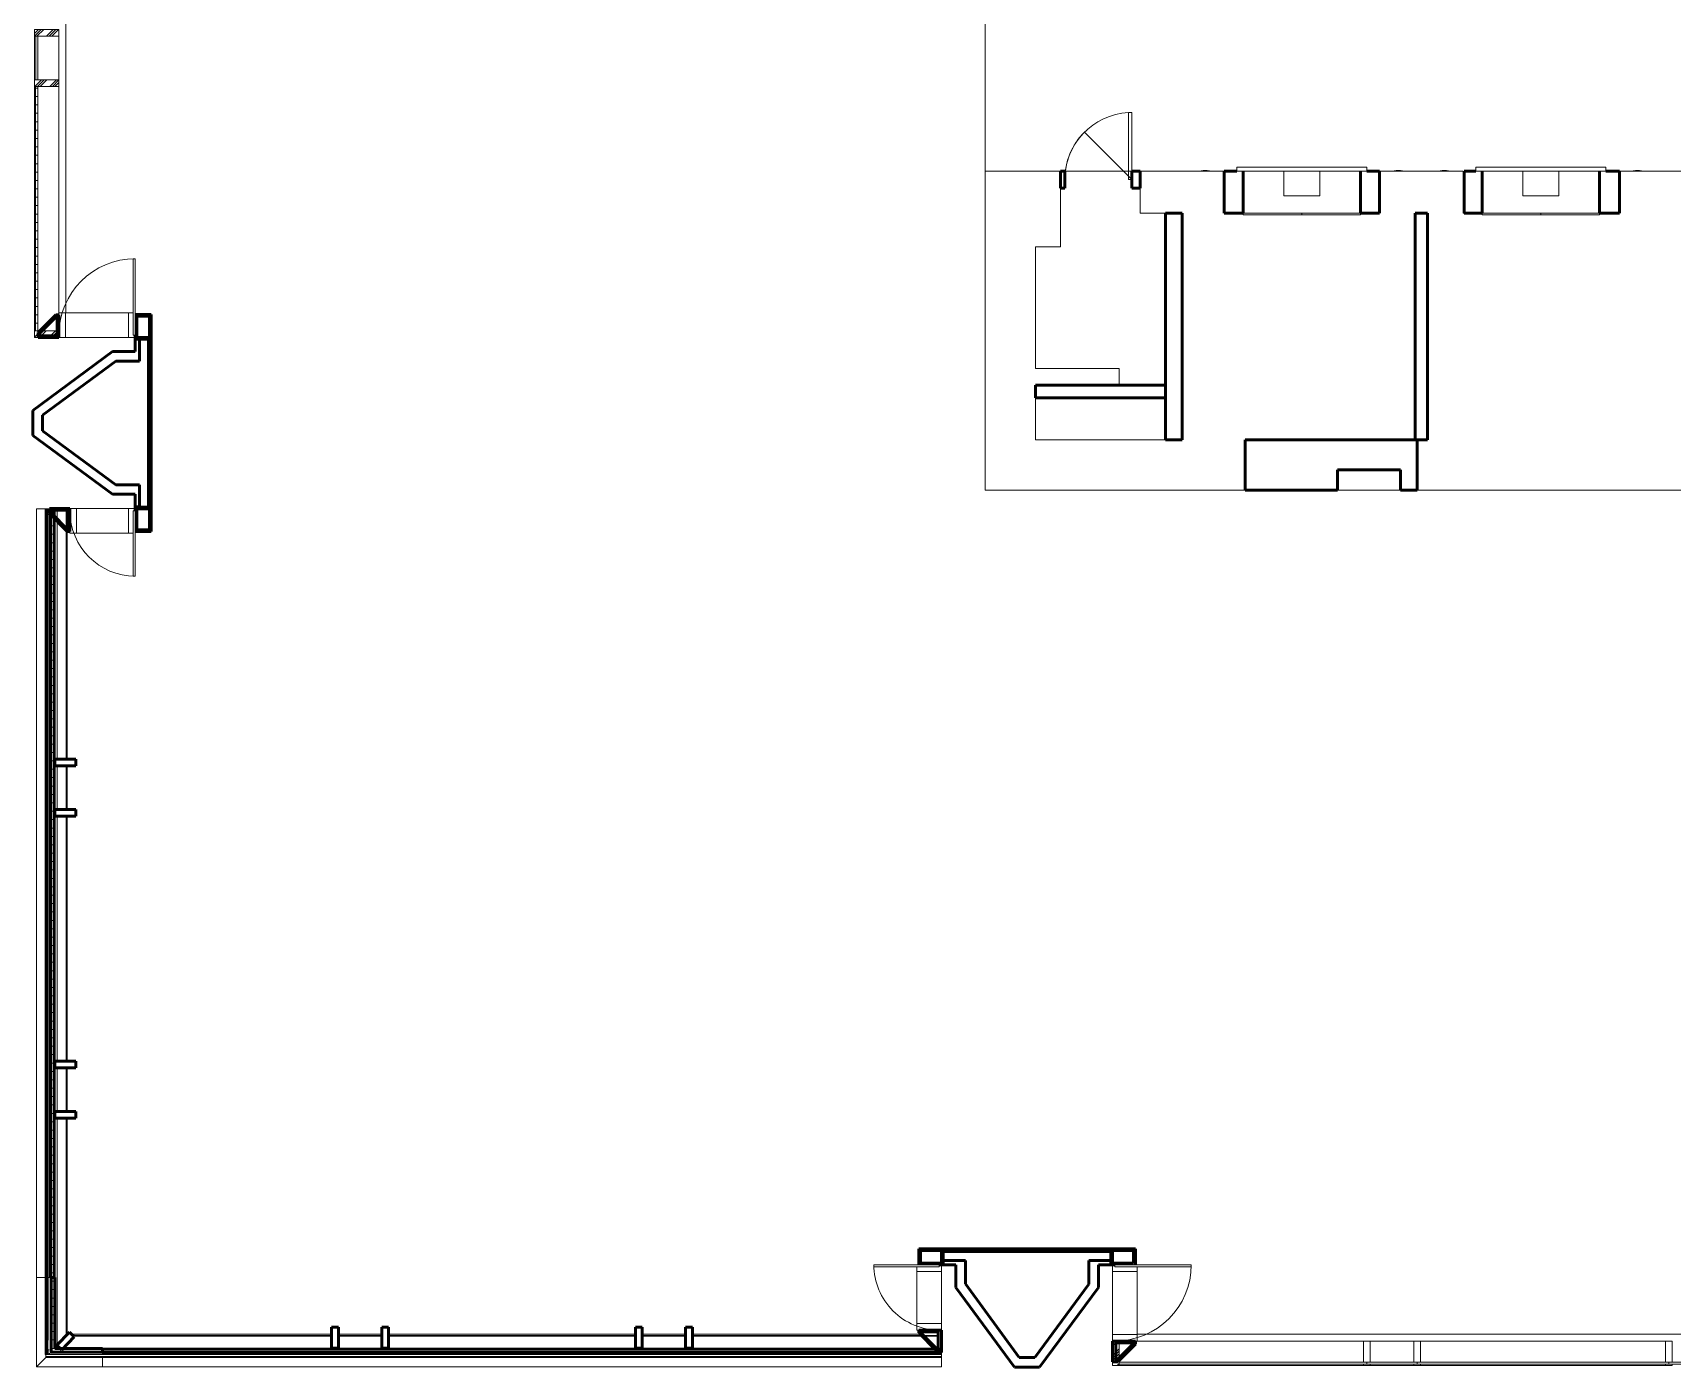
# Model space of a CAD drawing. Header units: millimetres. Extents: x 8533 to 398112, y -117646 to 105276.
# Drawn here: x 13610 to 33150, y 63276 to 79175 of the extents above; entities that cross this region are included whole.
import ezdxf

# ---------------------------------------------------------------- set-up
doc = ezdxf.new("R2010")
doc.units = ezdxf.units.MM
for name, color, linetype, lineweight in [('A-DOOR', 31, 'Continuous', 13), ('A-FLOR', 192, 'Continuous', 13), ('A-GENM', 13, 'Continuous', 13), ('A-GLAZ', 151, 'Continuous', 13), ('A-GLAZ-CURT', 52, 'Continuous', 13), ('A-GLAZ-CWMG', 51, 'Continuous', 13), ('A-WALL', 113, 'Continuous', 13), ('A-WALL-PATT', 111, 'Continuous', 13)]:
    doc.layers.add(name, color=color, linetype=linetype, lineweight=lineweight)
pattern_1 = [(0, (0, 0), (0, 100), [])]

# ---------------------------------------------------------------- blocks, each defined once
blk = doc.blocks.new('大门构件2 - 大门构件-1944663-10F_ARC_46_000_')
at = {"layer": 'A-WALL', "lineweight": 50}
for p, q in [((14880, -42770), (14830, -42770)), ((14830, -42770), (14830, -42920)), ((14880, -43035), (14880, -42770)), ((15020, -42770), (14990, -42770)), ((14990, -42770), (14990, -44770)), ((15020, -44770), (15020, -42770)), ((14560, -42920), (13610, -43620)), ((14830, -42920), (14560, -42920)), ((13725, -43678), (14598, -43035)), ((14598, -43035), (14880, -43035)), ((13610, -43620), (13610, -43920)), ((13725, -43862), (13725, -43678)), ((13610, -43920), (14560, -44620)), ((14601, -44505), (13725, -43862)), ((14881, -44505), (14601, -44505)), ((14881, -44770), (14881, -44505)), ((14560, -44620), (14831, -44620)), ((14831, -44620), (14831, -44770)), ((14831, -44770), (14881, -44770)), ((14990, -44770), (15020, -44770)), ((26460, -53610), (24460, -53610)), ((24460, -53610), (24460, -53640)), ((24460, -53640), (26460, -53640)), ((26460, -53640), (26460, -53610)), ((24725, -53750), (24460, -53750)), ((24460, -53750), (24460, -53800)), ((24460, -53800), (24610, -53800)), ((24610, -53800), (24610, -54070)), ((24725, -54029), (24725, -53750)), ((26460, -53750), (26195, -53750)), ((26195, -53750), (26195, -54033)), ((26310, -54070), (26310, -53800)), ((26310, -53800), (26460, -53800)), ((26460, -53800), (26460, -53750)), ((24610, -54070), (25310, -55020)), ((25368, -54905), (24725, -54029)), ((26195, -54033), (25552, -54905)), ((25610, -55020), (26310, -54070)), ((25552, -54905), (25368, -54905)), ((25310, -55020), (25610, -55020))]:
    blk.add_line(p, q, dxfattribs=at)
blk = doc.blocks.new('电梯门 造型 3 - 电梯门 造型 3-2034096-10F_ARC_46_000_')
at = {"layer": 'A-DOOR'}
for p, q in [((-1200, 255), (-1200, 250)), ((-1100, 255), (-1200, 255)), ((-1200, 250), (-1100, 250)), ((-1176, 257), (-1176, 255)), ((-1175, 257), (-1176, 257)), ((-1176, 257), (-1175, 257)), ((-1176, 257), (-1176, 255)), ((-1175, 257), (-1176, 257)), ((-1176, 257), (-1126, 257)), ((-1174, 258), (-1151, 258)), ((-1174, 255), (-1174, 258)), ((-1151, 258), (-1127, 258)), ((-1151, 255), (-1151, 258)), ((-1127, 258), (-1127, 255)), ((-1126, 257), (-1127, 257)), ((-1127, 257), (-1126, 257)), ((-1126, 257), (-1127, 257)), ((-1126, 255), (-1126, 257)), ((-1126, 255), (-1126, 257)), ((-1100, 250), (-1100, 255)), ((-775, 300), (775, 300)), ((-775, 300), (-775, 250)), ((775, 250), (-775, 250)), ((-215, 250), (-215, -42)), ((215, 250), (215, -42)), ((775, 250), (775, 300)), ((1200, 255), (1100, 255)), ((1100, 255), (1100, 250)), ((1100, 250), (1200, 250)), ((1126, 257), (1126, 255)), ((1126, 257), (1127, 257)), ((1127, 257), (1126, 257)), ((1126, 257), (1126, 255)), ((1126, 257), (1176, 257)), ((1127, 257), (1126, 257)), ((1127, 258), (1151, 258)), ((1127, 255), (1127, 258)), ((1151, 258), (1174, 258)), ((1151, 258), (1151, 255)), ((1174, 258), (1174, 255)), ((1175, 257), (1176, 257)), ((1176, 257), (1175, 257)), ((1176, 257), (1175, 257)), ((1176, 255), (1176, 257)), ((1176, 255), (1176, 257)), ((1200, 250), (1200, 255)), ((215, -42), (-215, -42)), ((0, -250), (-700, -250)), ((-700, -250), (-700, -270)), ((-700, -270), (0, -270)), ((700, -250), (0, -250)), ((0, -250), (0, -270)), ((0, -270), (0, -250)), ((0, -270), (700, -270)), ((700, -270), (700, -250))]:
    blk.add_line(p, q, dxfattribs=at)
blk = doc.blocks.new('防火门A-单扇1 - 单扇防火门-FM甲0822BXG-1690427-10F_ARC_46_000_')
at = {"layer": 'A-GENM'}
for p, q in [((360, 0), (360, 800)), ((360, 800), (400, 800)), ((400, 800), (400, 100)), ((400, 0), (-166, 566)), ((400, 0), (360, 0))]:
    blk.add_line(p, q, dxfattribs=at)
for start in [92.866, 135]:
    blk.add_arc((400, 0), 800, start, 180, dxfattribs=at)
blk = doc.blocks.new('G2 - G26-1945658-10F_ARC_46_000_')
at = {"layer": 'A-WALL-PATT'}
h = blk.add_hatch(dxfattribs=at)
h.set_pattern_fill('FP_1', color=256, style=0, pattern_type=2)
h.set_pattern_definition(pattern_1)
h.paths.add_polyline_path([(13848, -53950), (13865, -53950), (13865, -44791), (13822, -44791), (13822, -53950)], flags=0)
h = blk.add_hatch(dxfattribs=at)
h.set_pattern_fill('FP_1', color=256, style=0, pattern_type=2)
h.set_pattern_definition(pattern_1)
h.paths.add_polyline_path([(13828, -54842), (14439, -54842), (14439, -54799), (13968, -54799), (13955, -54812), (13941, -54799), (13871, -54799), (13871, -53950), (13828, -53950), (13828, -54827)], flags=0)
at = {"layer": 'A-WALL', "lineweight": 50}
for p, q in [((13886, -42480), (13675, -42691)), ((13695, -42699), (13900, -42494)), ((13920, -42480), (13886, -42480)), ((13900, -42494), (13900, -42730)), ((13920, -42750), (13920, -42480)), ((15020, -42479), (14830, -42479)), ((14850, -42750), (14850, -42499)), ((14850, -42499), (15000, -42499)), ((15000, -42499), (15000, -42750)), ((15020, -42770), (15020, -42479)), ((13675, -42691), (13675, -42750)), ((13675, -42750), (13920, -42750)), ((13695, -42730), (13695, -42699)), ((13900, -42730), (13695, -42730)), ((14830, -42722), (14830, -42770)), ((14830, -42770), (15020, -42770)), ((15000, -42750), (14850, -42750)), ((14052, -44790), (13808, -44790)), ((13808, -44790), (13808, -44850)), ((13808, -44850), (14019, -45061)), ((13865, -44791), (13822, -44791)), ((13822, -44791), (13822, -53950)), ((13828, -44842), (13828, -44810)), ((13828, -44810), (14032, -44810)), ((14032, -45047), (13828, -44842)), ((13865, -53950), (13865, -44791)), ((14032, -44810), (14032, -45047)), ((14052, -45061), (14052, -44790)), ((15020, -44771), (14830, -44771)), ((14830, -44771), (14830, -44818)), ((14850, -44791), (15000, -44791)), ((14850, -45042), (14850, -44791)), ((15000, -44791), (15000, -45042)), ((15020, -45062), (15020, -44771)), ((14019, -45061), (14052, -45061)), ((14830, -45062), (15020, -45062)), ((15000, -45042), (14850, -45042)), ((14123, -47774), (13874, -47774)), ((13874, -47774), (13874, -47854)), ((13874, -47854), (14123, -47854)), ((14123, -47854), (14123, -47774)), ((14123, -48374), (13874, -48374)), ((13874, -48374), (13874, -48454)), ((13874, -48454), (14123, -48454)), ((14123, -48454), (14123, -48374)), ((14123, -51374), (13874, -51374)), ((13874, -51374), (13874, -51454)), ((14123, -51454), (14123, -51374)), ((13874, -51454), (14123, -51454)), ((14123, -51974), (13874, -51974)), ((13874, -51974), (13874, -52054)), ((14123, -52054), (14123, -51974)), ((13874, -52054), (14123, -52054)), ((24460, -53610), (24169, -53610)), ((24169, -53610), (24169, -53800)), ((24189, -53780), (24189, -53630)), ((24189, -53630), (24440, -53630)), ((24440, -53630), (24440, -53780)), ((24460, -53800), (24460, -53610)), ((26751, -53610), (26460, -53610)), ((26460, -53610), (26460, -53800)), ((26480, -53780), (26480, -53630)), ((26480, -53630), (26731, -53630)), ((26731, -53630), (26731, -53780)), ((26751, -53800), (26751, -53610)), ((24440, -53780), (24189, -53780)), ((24412, -53800), (24460, -53800)), ((26460, -53800), (26508, -53800)), ((26731, -53780), (26480, -53780)), ((13822, -53950), (13865, -53950)), ((13871, -53950), (13828, -53950)), ((13828, -53950), (13828, -54842)), ((13871, -54799), (13871, -53950)), ((14047, -54603), (13898, -54756)), ((13955, -54812), (14104, -54659)), ((14104, -54659), (14047, -54603)), ((17252, -54543), (17172, -54543)), ((17172, -54543), (17172, -54792)), ((17252, -54792), (17252, -54543)), ((17851, -54543), (17771, -54543)), ((17771, -54543), (17771, -54792)), ((17851, -54792), (17851, -54543)), ((20872, -54543), (20792, -54543)), ((20792, -54543), (20792, -54792)), ((20872, -54792), (20872, -54543)), ((21471, -54543), (21391, -54543)), ((21391, -54543), (21391, -54792)), ((21471, -54792), (21471, -54543)), ((24440, -54578), (24169, -54578)), ((24169, -54578), (24169, -54612)), ((24169, -54612), (24379, -54823)), ((24387, -54803), (24183, -54598)), ((24183, -54598), (24400, -54598)), ((24400, -54598), (24400, -54803)), ((24440, -54823), (24440, -54578)), ((13828, -54842), (14439, -54842)), ((14439, -54799), (13871, -54799)), ((13898, -54756), (13955, -54812)), ((14439, -54842), (14439, -54799)), ((14439, -54804), (14439, -54847)), ((24440, -54804), (14439, -54804)), ((14439, -54847), (24440, -54847)), ((17172, -54792), (17252, -54792)), ((17771, -54792), (17851, -54792)), ((20792, -54792), (20872, -54792)), ((21391, -54792), (21471, -54792)), ((24379, -54823), (24440, -54823)), ((24400, -54803), (24387, -54803)), ((24440, -54847), (24440, -54804)), ((26751, -54712), (26480, -54712)), ((26480, -54712), (26480, -54957)), ((26520, -54937), (26520, -54732)), ((26520, -54732), (26737, -54732)), ((26737, -54732), (26532, -54937)), ((26541, -54957), (26751, -54747)), ((26751, -54747), (26751, -54712)), ((26480, -54957), (26541, -54957)), ((26532, -54937), (26520, -54937))]:
    blk.add_line(p, q, dxfattribs=at)
at = {"layer": 'A-WALL'}
for p, q in [((13654, -53950), (13654, -44791)), ((13654, -44791), (13757, -44791)), ((13757, -44791), (13763, -44791)), ((13757, -44791), (13757, -54871)), ((13763, -44791), (13764, -44791)), ((13763, -44791), (13763, -54871)), ((13764, -44791), (13770, -44791)), ((13764, -44791), (13764, -54693)), ((13770, -44791), (13783, -44791)), ((13770, -54871), (13770, -44791)), ((13782, -44791), (13782, -54871)), ((13782, -44791), (13783, -44791)), ((13783, -44791), (13786, -44791)), ((13783, -44791), (13783, -54871)), ((13786, -44791), (13790, -44791)), ((13786, -44791), (13786, -54871)), ((13790, -44791), (13795, -44791)), ((13790, -44791), (13790, -54871)), ((13795, -44791), (13795, -54697)), ((13795, -44791), (13808, -44791)), ((13902, -44916), (13902, -44810)), ((14009, -44810), (14009, -45023)), ((14020, -45034), (14020, -44810)), ((13902, -47774), (13902, -44945)), ((14009, -45052), (14009, -47774)), ((14020, -47774), (14020, -45061)), ((13865, -47774), (13874, -47774)), ((13874, -47854), (13865, -47854)), ((13902, -48374), (13902, -47854)), ((14009, -47854), (14009, -48374)), ((14020, -48374), (14020, -47854)), ((13865, -48374), (13874, -48374)), ((13874, -48454), (13865, -48454)), ((13902, -51374), (13902, -48454)), ((14009, -48454), (14009, -51374)), ((14020, -51374), (14020, -48454)), ((13865, -51374), (13874, -51374)), ((13874, -51454), (13865, -51454)), ((13902, -51974), (13902, -51454)), ((14009, -51454), (14009, -51974)), ((14020, -51974), (14020, -51454)), ((13865, -51974), (13874, -51974)), ((13874, -52054), (13865, -52054)), ((13902, -54751), (13902, -52054)), ((14009, -52054), (14009, -54642)), ((14020, -54631), (14020, -52054)), ((13757, -53950), (13654, -53950)), ((13654, -55016), (13654, -53950)), ((13822, -53950), (13795, -53950)), ((13764, -54759), (13764, -54692)), ((13798, -54642), (13795, -54642)), ((13795, -54652), (13798, -54652)), ((14009, -54642), (13998, -54642)), ((17172, -54642), (14086, -54642)), ((14098, -54652), (17172, -54652)), ((17771, -54642), (17252, -54642)), ((17252, -54652), (17771, -54652)), ((20792, -54642), (17851, -54642)), ((17851, -54652), (20792, -54652)), ((21391, -54642), (20872, -54642)), ((20872, -54652), (21391, -54652)), ((24198, -54642), (21471, -54642)), ((21471, -54652), (24209, -54652)), ((24400, -54642), (24226, -54642)), ((24237, -54652), (24400, -54652)), ((13766, -54904), (13654, -55016)), ((13763, -54871), (13757, -54871)), ((13764, -54871), (13763, -54871)), ((13764, -54814), (13764, -54759)), ((13764, -54819), (13764, -54814)), ((13764, -54814), (13769, -54814)), ((13764, -54819), (13764, -54871)), ((13764, -54891), (13764, -54871)), ((13764, -54871), (13783, -54871)), ((13764, -54904), (13764, -54891)), ((24440, -54891), (13764, -54891)), ((13764, -54904), (24440, -54904)), ((13783, -54871), (13782, -54871)), ((13786, -54871), (13783, -54871)), ((13790, -54871), (13786, -54871)), ((13790, -54814), (13805, -54814)), ((13790, -54871), (24440, -54871)), ((13795, -54819), (13795, -54871)), ((13828, -54842), (13798, -54871)), ((13848, -54865), (13848, -54871)), ((13881, -54773), (13898, -54756)), ((13902, -54871), (13902, -54866)), ((14439, -54871), (14439, -54847)), ((14439, -55016), (14439, -54904)), ((17172, -54804), (17172, -54792)), ((17252, -54792), (17252, -54804)), ((17771, -54804), (17771, -54792)), ((17851, -54792), (17851, -54804)), ((20792, -54804), (20792, -54792)), ((20872, -54792), (20872, -54804)), ((21391, -54804), (21391, -54792)), ((21471, -54792), (21471, -54804)), ((24440, -54847), (24440, -54871)), ((24440, -54871), (24440, -54891)), ((24440, -54891), (24440, -54904)), ((24440, -54904), (24440, -55016)), ((13654, -55016), (14439, -55016)), ((24440, -55016), (14439, -55016))]:
    blk.add_line(p, q, dxfattribs=at)
blk = doc.blocks.new('系统嵌板 - 玻璃-1965386-10F_ARC_46_000_')
at = {"layer": 'A-GLAZ-CURT', "lineweight": 18}
for p, q in [((1475, 13), (-1475, 13)), ((-1475, 13), (-1475, -12)), ((-1475, -12), (1475, -12))]:
    blk.add_line(p, q, dxfattribs=at)
blk = doc.blocks.new('窗嵌板_上悬无框铝窗 - 窗嵌板_上悬无框铝窗-1965195-10F_ARC_46_000_')
at = {"layer": 'A-GLAZ'}
for p, q in [((-300, -12.5), (-300, 12.5)), ((-300, 12.5), (300, 12.5)), ((300, 12.5), (300, -12.5)), ((300, -12.5), (-300, -12.5))]:
    blk.add_line(p, q, dxfattribs=at)
blk = doc.blocks.new('系统嵌板 - 玻璃-1965072-10F_ARC_46_000_')
at = {"layer": 'A-GLAZ-CURT', "lineweight": 18}
for p, q in [((1500, 12.5), (-1500, 12.5)), ((-1500, -12.5), (1500, -12.5))]:
    blk.add_line(p, q, dxfattribs=at)
blk = doc.blocks.new('矩形竖梃 - 80 x 292-1965075-10F_ARC_46_000_')
at = {"layer": 'A-GLAZ-CWMG'}
h = blk.add_hatch(dxfattribs=at)
h.set_pattern_fill('FP_2', color=256, style=0, pattern_type=2)
h.set_pattern_definition([(225, (26479.86, -54972.77), (88.38835, -88.38835), []), (225, (26448.61, -54972.77), (1e-14, -176.7767), []), (225, (26511.11, -54972.77), (1e-14, -176.7767), [])])
h.paths.add_polyline_path([(-80, 28), (-80, -35), (-61, -16), (-52, -36), (-80, -63), (-80, -264), (0, -264), (0, 28), (-52, 28)], flags=0)
for p, q in [((0, 28), (-80, 28)), ((-80, 28), (-80, -264)), ((0, -264), (0, 28)), ((-80, -264), (0, -264))]:
    blk.add_line(p, q, dxfattribs=at)
blk = doc.blocks.new('矩形竖梃 - 80 x 292-1965119-10F_ARC_46_000_')
at = {"layer": 'A-GLAZ-CWMG'}
for p, q in [((37350, -54960), (37350, -54709)), ((37350, -54709), (40270, -54709)), ((40270, -54709), (40270, -54960)), ((37350, -55001), (37350, -54985)), ((40270, -55001), (37350, -55001)), ((40270, -54985), (40270, -55001))]:
    blk.add_line(p, q, dxfattribs=at)
blk = doc.blocks.new('矩形竖梃 - 80 x 292-1965118-10F_ARC_46_000_')
at = {"layer": 'A-GLAZ-CWMG'}
for p, q in [((40350, -54960), (40350, -54709)), ((40350, -54709), (40870, -54709)), ((40870, -54709), (40870, -54960)), ((40350, -55001), (40350, -54985)), ((40870, -55001), (40350, -55001)), ((40870, -54985), (40870, -55001))]:
    blk.add_line(p, q, dxfattribs=at)
blk = doc.blocks.new('矩形竖梃 - 80 x 292-V3-10F_ARC_46_000_')
at = {"layer": 'A-GLAZ-CWMG'}
for p, q in [((26560, -54712), (26560, -54709)), ((26560, -54709), (29470, -54709)), ((29470, -54709), (29470, -54960)), ((26560, -54909), (26560, -54732)), ((26560, -54960), (26560, -54938)), ((26560, -55001), (26560, -54985)), ((29470, -55001), (26560, -55001)), ((29470, -54985), (29470, -55001))]:
    blk.add_line(p, q, dxfattribs=at)
blk = doc.blocks.new('矩形竖梃 - 80 x 292-1965121-10F_ARC_46_000_')
at = {"layer": 'A-GLAZ-CWMG'}
for p, q in [((-40, 12.5), (-40, 28)), ((-40, 28), (40, 28)), ((40, 28), (40, 12.5)), ((-40, -264), (-40, -12.5)), ((40, -12.5), (40, -264)), ((40, -264), (-40, -264))]:
    blk.add_line(p, q, dxfattribs=at)
blk = doc.blocks.new('窗嵌板_上悬无框铝窗 - 窗嵌板_上悬无框铝窗-1965342-10F_ARC_46_000_')
at = {"layer": 'A-GLAZ'}
for p, q in [((-260, -12.5), (-260, 12.5)), ((-260, 12.5), (260, 12.5)), ((260, 12.5), (260, -12.5)), ((260, -12.5), (-260, -12.5))]:
    blk.add_line(p, q, dxfattribs=at)
blk = doc.blocks.new('系统嵌板 - 玻璃-1965343-10F_ARC_46_000_')
at = {"layer": 'A-GLAZ-CURT'}
h = blk.add_hatch(dxfattribs=at)
h.set_pattern_fill('FP_8', color=256, style=0, pattern_type=2)
h.set_pattern_definition([(90, (-41215.7, -13657.36), (-100, 6e-15), [])])
h.paths.add_polyline_path([(1455, -4), (1455, 13), (-1455, 13), (-1455, -13), (1455, -13)], flags=0)
at = {"layer": 'A-GLAZ-CURT', "lineweight": 18}
for p, q in [((1455, 13), (-1455, 13)), ((-1455, 13), (-1455, -13)), ((1455, -13), (1455, 13)), ((-1455, -13), (1455, -13))]:
    blk.add_line(p, q, dxfattribs=at)
blk = doc.blocks.new('矩形竖梃 - 80 x 292-V7-10F_ARC_46_000_')
at = {"layer": 'A-GLAZ-CWMG'}
h = blk.add_hatch(dxfattribs=at)
h.set_pattern_fill('FP_10', color=256, style=0, pattern_type=2)
h.set_pattern_definition([(225, (-42750.67, 13657.36), (88.38835, -88.38835), []), (225, (-42750.67, 13626.11), (1e-14, -176.7767), []), (225, (-42750.67, 13688.61), (1e-14, -176.7767), [])])
h.paths.add_polyline_path([(0, 28), (0, -264), (-80, -264), (-80, -66), (-52, -38), (-60, -18), (-80, -38), (-80, 28)], flags=0)
for p, q in [((-80, 28), (0, 28)), ((-80, -264), (-80, 28)), ((0, 28), (0, -264)), ((0, -264), (-80, -264))]:
    blk.add_line(p, q, dxfattribs=at)
blk = doc.blocks.new('矩形竖梃 - 80 x 292-V8-10F_ARC_46_000_')
at = {"layer": 'A-GLAZ-CWMG'}
for p, q in [((13629, -42671), (13629, -39761)), ((13921, -39761), (13921, -42671))]:
    blk.add_line(p, q, dxfattribs=at)
blk = doc.blocks.new('矩形竖梃 - 80 x 292-V9-10F_ARC_46_000_')
at = {"layer": 'A-GLAZ-CWMG'}
for p, q in [((13629, -39681), (13629, -39161)), ((13921, -39161), (13921, -39681))]:
    blk.add_line(p, q, dxfattribs=at)
blk = doc.blocks.new('矩形竖梃 - 80 x 292-V41-10F_ARC_46_000_')
at = {"layer": 'A-GLAZ-CWMG'}
h = blk.add_hatch(dxfattribs=at)
h.set_pattern_fill('FP_42', color=256, style=0, pattern_type=2)
h.set_pattern_definition([(225, (-39120.72, 13657.36), (88.38835, -88.38835), []), (225, (-39120.72, 13626.11), (1e-14, -176.7767), []), (225, (-39120.72, 13688.61), (1e-14, -176.7767), [])])
h.paths.add_polyline_path([(40, -75), (40, -264), (-40, -264), (-40, 28), (40, 28), (40, -13)], flags=0)
for p, q in [((-40, 28), (40, 28)), ((-40, -264), (-40, 28)), ((40, 28), (40, 12)), ((40, -13), (40, -264)), ((40, -264), (-40, -264))]:
    blk.add_line(p, q, dxfattribs=at)
blk = doc.blocks.new('矩形竖梃 - 80 x 292-V42-10F_ARC_46_000_')
at = {"layer": 'A-GLAZ-CWMG'}
h = blk.add_hatch(dxfattribs=at)
h.set_pattern_fill('FP_43', color=256, style=0, pattern_type=2)
h.set_pattern_definition([(225, (-39720.72, 13657.36), (88.38835, -88.38835), []), (225, (-39720.72, 13626.11), (1e-14, -176.7767), []), (225, (-39720.72, 13688.61), (1e-14, -176.7767), [])])
h.paths.add_polyline_path([(40, 4), (40, -264), (-40, -264), (-40, 28), (40, 28), (40, 13)], flags=0)
for p, q in [((-40, 28), (40, 28)), ((-40, 13), (-40, 28)), ((40, 28), (40, -264)), ((-40, -264), (-40, -12)), ((40, -264), (-40, -264))]:
    blk.add_line(p, q, dxfattribs=at)
blk = doc.blocks.new('门嵌板_单开门2 - 门嵌板_单开门2-1986578-10F_ARC_46_000_')
at = {"layer": 'A-DOOR'}
for p, q in [((389, 777), (364, 777)), ((364, 777), (364, 0)), ((389, 0), (389, 777)), ((389, 0), (364, 0))]:
    blk.add_line(p, q, dxfattribs=at)
blk.add_arc((389, 0), 777, 90, 180, dxfattribs=at)
blk = doc.blocks.new('矩形竖梃 - 80 x 292-V43-10F_ARC_46_000_')
at = {"layer": 'A-GLAZ-CWMG'}
for p, q in [((-80, -264), (-80, 28)), ((-80, 28), (0, 28)), ((-25, -264), (-80, -264))]:
    blk.add_line(p, q, dxfattribs=at)
blk = doc.blocks.new('矩形竖梃 - 80 x 292-1986576-10F_ARC_46_000_')
at = {"layer": 'A-GLAZ-CWMG'}
for p, q in [((24148, -53880), (24440, -53880)), ((24148, -54498), (24148, -53880)), ((24440, -53880), (24440, -54498)), ((24440, -54498), (24148, -54498))]:
    blk.add_line(p, q, dxfattribs=at)
blk = doc.blocks.new('矩形竖梃 - 80 x 292-V44-10F_ARC_46_000_')
at = {"layer": 'A-GLAZ-CWMG'}
for p, q in [((0, 28), (-80, 28)), ((-80, 28), (-80, -264)), ((-80, -264), (0, -264)), ((0, -264), (0, -243))]:
    blk.add_line(p, q, dxfattribs=at)
blk = doc.blocks.new('门嵌板_单开门2 - 门嵌板_单开门2-1985839-10F_ARC_46_000_')
at = {"layer": 'A-DOOR'}
for p, q in [((455, 0), (430, 0)), ((430, -909), (430, 0)), ((455, 0), (455, -909)), ((455, -909), (430, -909))]:
    blk.add_line(p, q, dxfattribs=at)
blk.add_arc((455, 0), 909, 180, 270, dxfattribs=at)
blk = doc.blocks.new('矩形竖梃 - 80 x 292-1985754-10F_ARC_46_000_')
at = {"layer": 'A-GLAZ-CWMG'}
for p, q in [((-80, -28), (-80, 264)), ((-80, 264), (-25, 264)), ((0, -28), (-80, -28))]:
    blk.add_line(p, q, dxfattribs=at)
blk = doc.blocks.new('矩形竖梃 - 80 x 292-V45-10F_ARC_46_000_')
at = {"layer": 'A-GLAZ-CWMG'}
for p, q in [((26480, -53880), (26772, -53880)), ((26480, -54629), (26480, -53880)), ((26772, -53880), (26772, -54629)), ((26772, -54629), (26480, -54629))]:
    blk.add_line(p, q, dxfattribs=at)
blk = doc.blocks.new('矩形竖梃 - 80 x 292-V46-10F_ARC_46_000_')
at = {"layer": 'A-GLAZ-CWMG'}
for p, q in [((0, 264), (-80, 264)), ((-80, 264), (-80, -28)), ((0, 52), (0, 264)), ((-80, -28), (-1, -28))]:
    blk.add_line(p, q, dxfattribs=at)
blk = doc.blocks.new('门嵌板_单开门2 - 门嵌板_单开门2-1986847-10F_ARC_46_000_')
at = {"layer": 'A-DOOR'}
for p, q in [((389, 0), (364, 0)), ((364, -777), (364, 0)), ((389, 0), (389, -777)), ((389, -777), (364, -777))]:
    blk.add_line(p, q, dxfattribs=at)
blk.add_arc((389, 0), 777, 180, 270, dxfattribs=at)
blk = doc.blocks.new('矩形竖梃 - 80 x 292-1986480-10F_ARC_46_000_')
at = {"layer": 'A-GLAZ-CWMG'}
for p, q in [((24148, -13543), (24440, -13543)), ((24148, -14160), (24148, -13543)), ((24440, -13543), (24440, -14160)), ((24440, -14160), (24148, -14160))]:
    blk.add_line(p, q, dxfattribs=at)
blk = doc.blocks.new('矩形竖梃 - 80 x 292-V57-10F_ARC_46_000_')
at = {"layer": 'A-GLAZ-CWMG'}
for p, q in [((0, 264), (-80, 264)), ((-80, 264), (-80, -28)), ((0, 243), (0, 264)), ((-80, -28), (0, -28))]:
    blk.add_line(p, q, dxfattribs=at)
blk = doc.blocks.new('门嵌板_单开门2 - 门嵌板_单开门2-1985838-10F_ARC_46_000_')
at = {"layer": 'A-DOOR'}
for p, q in [((455, 909), (430, 909)), ((430, 909), (430, 0)), ((455, 0), (455, 909)), ((455, 0), (430, 0))]:
    blk.add_line(p, q, dxfattribs=at)
blk.add_arc((455, 0), 909, 90, 180, dxfattribs=at)
blk = doc.blocks.new('矩形竖梃 - 80 x 292-V58-10F_ARC_46_000_')
at = {"layer": 'A-GLAZ-CWMG'}
for p, q in [((14001, -42750), (14001, -42458)), ((14001, -42458), (14750, -42458)), ((14750, -42458), (14750, -42750)), ((14750, -42750), (14001, -42750))]:
    blk.add_line(p, q, dxfattribs=at)
blk = doc.blocks.new('矩形竖梃 - 80 x 292-V59-10F_ARC_46_000_')
at = {"layer": 'A-GLAZ-CWMG'}
for p, q in [((-1, 28), (-80, 28)), ((-80, 28), (-80, -264)), ((0, -264), (0, -52)), ((-80, -264), (0, -264))]:
    blk.add_line(p, q, dxfattribs=at)

msp = doc.modelspace()

# ---------------------------------------------------------------- linework, layer by layer
at = {"layer": 'A-FLOR'}
for p, q in [((14003, 75838), (14003, 92714)), ((24960, 87326), (24960, 73726)), ((25860, 77526), (24960, 77526)), ((26810, 77526), (25860, 77526)), ((25860, 77526), (27612, 77526)), ((27810, 77526), (27635, 77526)), ((29835, 77526), (29660, 77526)), ((30385, 77526), (29935, 77526)), ((30660, 77526), (30485, 77526)), ((30660, 77026), (30660, 77526)), ((32685, 77526), (32520, 77526)), ((33310, 77526), (32785, 77526)), ((25860, 76626), (25860, 77326)), ((26810, 77326), (26810, 77026)), ((26810, 77026), (27110, 77026)), ((29435, 77026), (28035, 77026)), ((30670, 77026), (30660, 77026)), ((32285, 77026), (30885, 77026)), ((25560, 75176), (25560, 76626)), ((25560, 76626), (25860, 76626)), ((15020, 75817), (14830, 75817)), ((15020, 75526), (15020, 75817)), ((15020, 73526), (15020, 75526)), ((26560, 75176), (25560, 75176)), ((26560, 74976), (26560, 75176)), ((25560, 74326), (25560, 74826)), ((27110, 74326), (25560, 74326)), ((28060, 73726), (24960, 73726)), ((45460, 73726), (28060, 73726)), ((15020, 73235), (15020, 73525)), ((14019, 73235), (14052, 73235)), ((24460, 64686), (24169, 64686)), ((24169, 64686), (24169, 64496)), ((26751, 64686), (24460, 64686)), ((26751, 64496), (26751, 64686)), ((24169, 63718), (24169, 63668)), ((14023, 63668), (14019, 63668)), ((17172, 63668), (14072, 63668)), ((17771, 63668), (17252, 63668)), ((20792, 63668), (17851, 63668)), ((21391, 63668), (20872, 63668)), ((24169, 63668), (21471, 63668)), ((43648, 63668), (26772, 63668))]:
    msp.add_line(p, q, dxfattribs=at)
at = {"layer": 'A-WALL', "lineweight": 50}
for p, q in [((25910, 77526), (25860, 77526)), ((25860, 77526), (25860, 77326)), ((25910, 77326), (25910, 77526)), ((26810, 77526), (26710, 77526)), ((26710, 77526), (26710, 77326)), ((26810, 77326), (26810, 77526)), ((27960, 77526), (27810, 77526)), ((27810, 77526), (27810, 77026)), ((28035, 77026), (28035, 77526)), ((29435, 77526), (29435, 77026)), ((29660, 77526), (29510, 77526)), ((29660, 77026), (29660, 77526)), ((30810, 77526), (30670, 77526)), ((30670, 77526), (30670, 77026)), ((30885, 77026), (30885, 77526)), ((32285, 77526), (32285, 77026)), ((32520, 77526), (32360, 77526)), ((32520, 77026), (32520, 77526)), ((25860, 77326), (25910, 77326)), ((26710, 77326), (26810, 77326)), ((27110, 77026), (27110, 74326)), ((27310, 77026), (27110, 77026)), ((27310, 74326), (27310, 77026)), ((27810, 77026), (28035, 77026)), ((29435, 77026), (29660, 77026)), ((30235, 77026), (30085, 77026)), ((30085, 77026), (30085, 74326)), ((30235, 74326), (30235, 77026)), ((30670, 77026), (30885, 77026)), ((32285, 77026), (32520, 77026)), ((27110, 74976), (25560, 74976)), ((25560, 74976), (25560, 74826)), ((25560, 74826), (27110, 74826)), ((27110, 74326), (27310, 74326)), ((30110, 74326), (28060, 74326)), ((28060, 74326), (28060, 73726)), ((30085, 74326), (30235, 74326)), ((30110, 73726), (30110, 74326)), ((29160, 73726), (29160, 73966)), ((29160, 73966), (29910, 73966)), ((29910, 73966), (29910, 73726)), ((28060, 73726), (29160, 73726)), ((29910, 73726), (30110, 73726))]:
    msp.add_line(p, q, dxfattribs=at)
at = {"layer": 'A-WALL'}
msp.add_line((29910, 73726), (29160, 73726), dxfattribs=at)

# ---------------------------------------------------------------- block references
at = {"layer": 'A-DOOR'}
for name, p in [('防火门A-单扇1 - 单扇防火门-FM甲0822BXG-1690427-10F_ARC_46_000_', (26310, 77426)), ('电梯门 造型 3 - 电梯门 造型 3-2034096-10F_ARC_46_000_', (28735, 77276)), ('电梯门 造型 3 - 电梯门 造型 3-2034096-10F_ARC_46_000_', (31585, 77276)), ('门嵌板_单开门2 - 门嵌板_单开门2-1985838-10F_ARC_46_000_', (14375, 75574)), ('门嵌板_单开门2 - 门嵌板_单开门2-1986847-10F_ARC_46_000_', (14441, 73478))]:
    msp.add_blockref(name, p, dxfattribs=at)
for name, p, rotation in [('门嵌板_单开门2 - 门嵌板_单开门2-1986578-10F_ARC_46_000_', (24412, 64107), 90.00000001870643), ('门嵌板_单开门2 - 门嵌板_单开门2-1985839-10F_ARC_46_000_', (26508, 64041), 89.9999999812936)]:
    msp.add_blockref(name, p, dxfattribs=dict(at, rotation=rotation))
at = {"layer": 'A-GLAZ'}
for name, p, rotation in [('窗嵌板_上悬无框铝窗 - 窗嵌板_上悬无框铝窗-1965342-10F_ARC_46_000_', (13657, 78875), 89.99999999999972), ('窗嵌板_上悬无框铝窗 - 窗嵌板_上悬无框铝窗-1965195-10F_ARC_46_000_', (29810, 63323), 180), ('窗嵌板_上悬无框铝窗 - 窗嵌板_上悬无框铝窗-1965195-10F_ARC_46_000_', (33410, 63323), 180)]:
    msp.add_blockref(name, p, dxfattribs=dict(at, rotation=rotation))
at = {"layer": 'A-GLAZ-CURT', "rotation": 269.9999999999997}
msp.add_blockref('系统嵌板 - 玻璃-1965343-10F_ARC_46_000_', (13657, 77080), dxfattribs=at)
at = {"layer": 'A-GLAZ-CURT'}
for name, p in [('系统嵌板 - 玻璃-1965386-10F_ARC_46_000_', (28035, 63323)), ('系统嵌板 - 玻璃-1965072-10F_ARC_46_000_', (31610, 63323))]:
    msp.add_blockref(name, p, dxfattribs=at)
at = {"layer": 'A-GLAZ-CWMG', "extrusion": (0, 0, -1)}
for name, p, rotation in [('矩形竖梃 - 80 x 292-V41-10F_ARC_46_000_', (-13657, 79175), 270.0000000000003), ('矩形竖梃 - 80 x 292-V42-10F_ARC_46_000_', (-13657, 78575), 270.0000000000003), ('矩形竖梃 - 80 x 292-V43-10F_ARC_46_000_', (-14830, 75574), 180), ('矩形竖梃 - 80 x 292-V7-10F_ARC_46_000_', (-13657, 75545), 270.0000000000003), ('矩形竖梃 - 80 x 292-1985754-10F_ARC_46_000_', (-14830, 73478), 180), ('矩形竖梃 - 80 x 292-V43-10F_ARC_46_000_', (-24412, 64496), 89.9999999812936), ('矩形竖梃 - 80 x 292-1985754-10F_ARC_46_000_', (-26508, 64496), 90.00000001870643), ('矩形竖梃 - 80 x 292-1965121-10F_ARC_46_000_', (-29510, 63323), 180), ('矩形竖梃 - 80 x 292-1965121-10F_ARC_46_000_', (-30110, 63323), 180), ('矩形竖梃 - 80 x 292-1965121-10F_ARC_46_000_', (-33110, 63323), 180)]:
    msp.add_blockref(name, p, dxfattribs=dict(at, rotation=rotation))
at = {"layer": 'A-GLAZ-CWMG'}
for name, p in [('矩形竖梃 - 80 x 292-V9-10F_ARC_46_000_', (0, 118296)), ('矩形竖梃 - 80 x 292-V8-10F_ARC_46_000_', (0, 118296)), ('矩形竖梃 - 80 x 292-V58-10F_ARC_46_000_', (0, 118296)), ('矩形竖梃 - 80 x 292-1986576-10F_ARC_46_000_', (0, 118296)), ('矩形竖梃 - 80 x 292-V45-10F_ARC_46_000_', (0, 118296)), ('矩形竖梃 - 80 x 292-V3-10F_ARC_46_000_', (0, 118296)), ('矩形竖梃 - 80 x 292-1965118-10F_ARC_46_000_', (-10800, 118296)), ('矩形竖梃 - 80 x 292-1965119-10F_ARC_46_000_', (-7200, 118296))]:
    msp.add_blockref(name, p, dxfattribs=at)
for name, p, rotation in [('矩形竖梃 - 80 x 292-V59-10F_ARC_46_000_', (13921, 75574), 180), ('矩形竖梃 - 80 x 292-V57-10F_ARC_46_000_', (14052, 73478), 180), ('矩形竖梃 - 80 x 292-1986480-10F_ARC_46_000_', (589, 49066), 90.00000001870849), ('矩形竖梃 - 80 x 292-V44-10F_ARC_46_000_', (24412, 63718), 270.0000000187064), ('矩形竖梃 - 80 x 292-V46-10F_ARC_46_000_', (26508, 63587), 269.9999999812936), ('矩形竖梃 - 80 x 292-1965075-10F_ARC_46_000_', (26480, 63323), 180)]:
    msp.add_blockref(name, p, dxfattribs=dict(at, rotation=rotation))
at = {"layer": 'A-WALL'}
for name in ['大门构件2 - 大门构件-1944663-10F_ARC_46_000_', 'G2 - G26-1945658-10F_ARC_46_000_']:
    msp.add_blockref(name, (0, 118296), dxfattribs=at)

doc.saveas('drawing.dxf')
